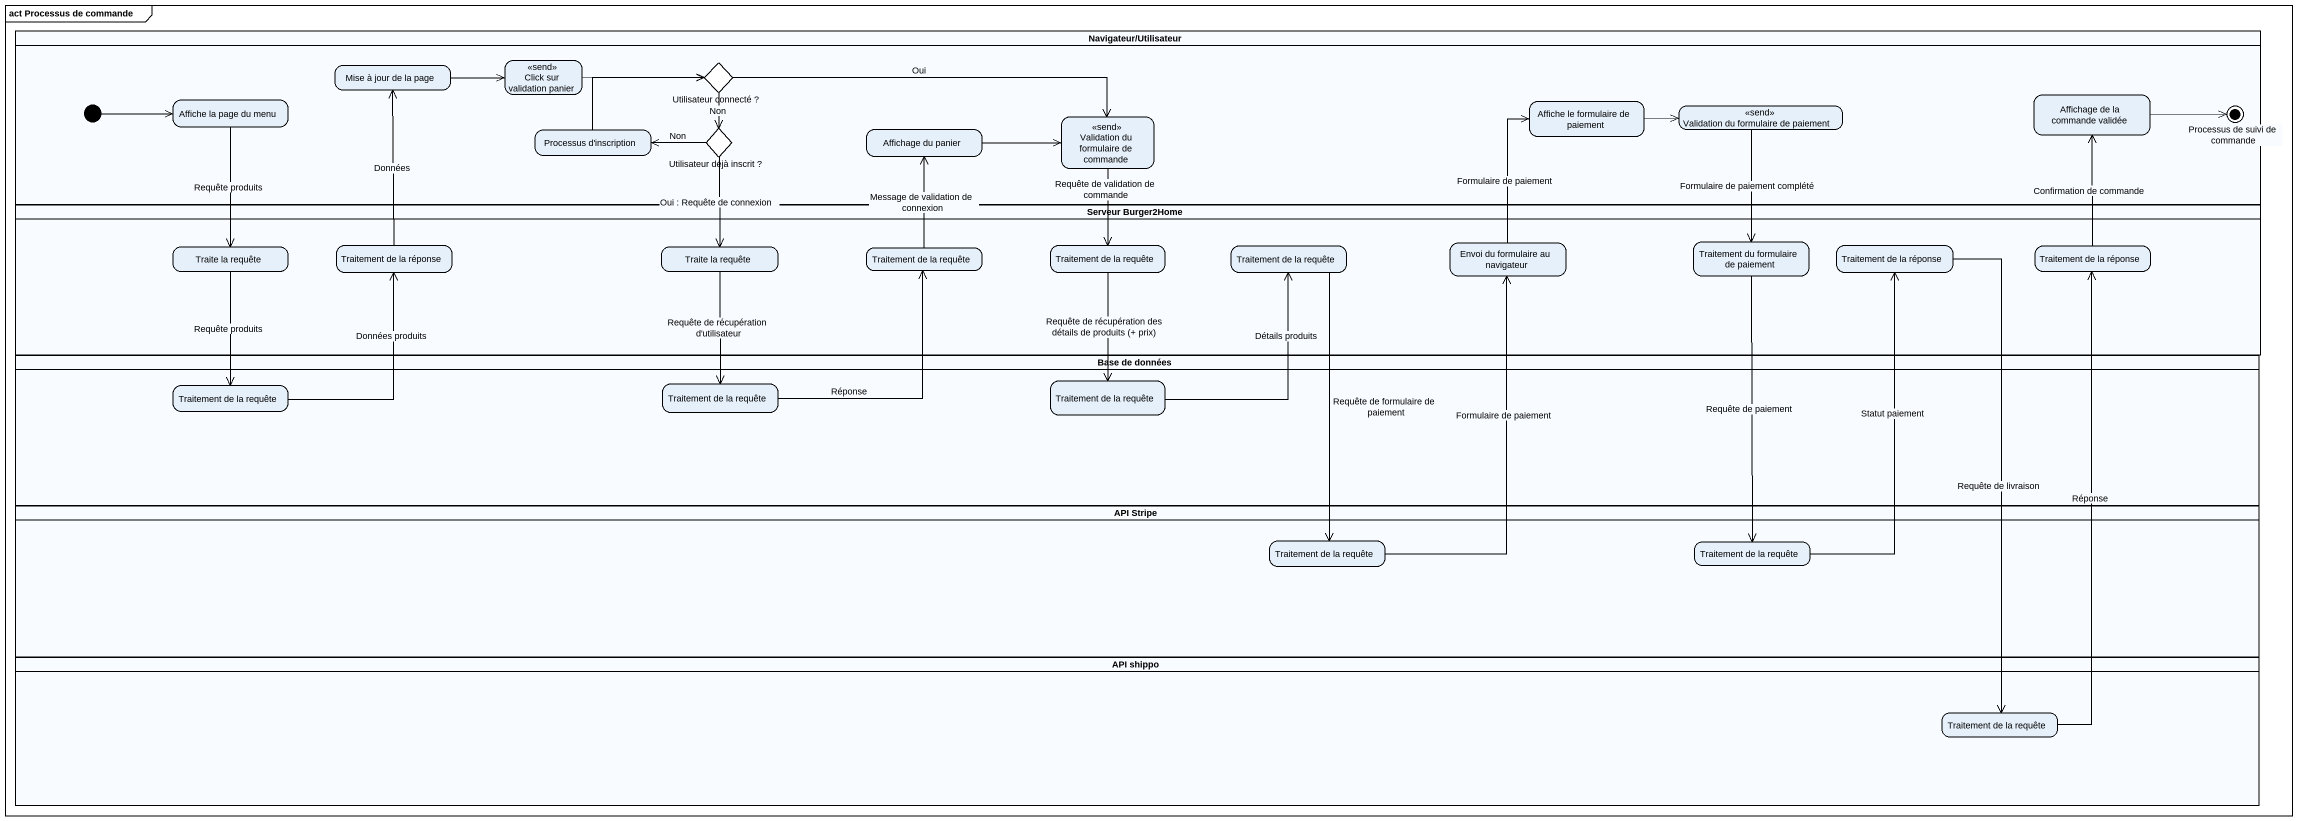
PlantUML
@startuml
mainframe act Processus de commande
hide empty description
state "Navigateur/Utilisateur" as Navigateur_Utilisateur <<partition>> {
  state "Mise à jour de la page" as Mise_à_jour_de_la_page
  state "Click sur validation panier" as Click_sur_validation_panier <<send>>
  state "Utilisateur connecté ?" as Utilisateur_connecté <<choice>>
  state "Affiche la page du menu" as Affiche_la_page_du_menu
  state "Validation du formulaire de commande" as Validation_du_formulaire_de <<send>>
  state "Affiche le formulaire de paiement" as Affiche_le_formulaire_de
  state "Validation du formulaire de paiement" as Validation_du_formulaire_de_2 <<send>>
  state "Affichage de la commande validée" as Affichage_de_la_commande
  state "Processus de suivi de commande" as Processus_de_suivi_de <<end>>
  state "Processus d'inscription" as Processus_d_inscription
  state "Utilisateur déjà inscrit ?" as Utilisateur_déjà_inscrit <<choice>>
  state "Affichage du panier" as Affichage_du_panier
  [*] -right-> Affiche_la_page_du_menu
}
state "Serveur Burger2Home" as Serveur_Burger2Home <<partition>> {
  state "Traite la requête" as Traite_la_requête
  state "Traitement de la réponse" as Traitement_de_la_réponse
  state "Traite la requête" as Traite_la_requête_2
  state "Traitement de la requête" as Traitement_de_la_requête
  state "Traitement de la requête" as Traitement_de_la_requête_2
  state "Traitement de la requête" as Traitement_de_la_requête_3
  state "Envoi du formulaire au navigateur" as Envoi_du_formulaire_au
  state "Traitement du formulaire de paiement" as Traitement_du_formulaire_de
  state "Traitement de la réponse" as Traitement_de_la_réponse_2
  state "Traitement de la réponse" as Traitement_de_la_réponse_3
}
state "Base de données" as Base_de_données <<partition>> {
  state "Traitement de la requête" as Traitement_de_la_requête_4
  state "Traitement de la requête" as Traitement_de_la_requête_5
  state "Traitement de la requête" as Traitement_de_la_requête_6
}
state "API Stripe" as API_Stripe <<partition>> {
  state "Traitement de la requête" as Traitement_de_la_requête_7
  state "Traitement de la requête" as Traitement_de_la_requête_8
}
state "API shippo" as API_shippo <<partition>> {
  state "Traitement de la requête" as Traitement_de_la_requête_9
}
Mise_à_jour_de_la_page -right-> Click_sur_validation_panier
Click_sur_validation_panier -right-> Utilisateur_connecté
Utilisateur_connecté -right-> Validation_du_formulaire_de : Oui
Utilisateur_connecté --> Utilisateur_déjà_inscrit : Non
Affiche_la_page_du_menu --> Traite_la_requête : Requête produits
Validation_du_formulaire_de --> Traitement_de_la_requête_2 : Requête de validation de commande
Affiche_le_formulaire_de -right-> Validation_du_formulaire_de_2
Validation_du_formulaire_de_2 --> Traitement_du_formulaire_de : Formulaire de paiement complété
Affichage_de_la_commande -right-> Processus_de_suivi_de
Processus_d_inscription -right-> Utilisateur_connecté
Utilisateur_déjà_inscrit -left-> Processus_d_inscription : Non
Utilisateur_déjà_inscrit --> Traite_la_requête_2 : Oui : Requête de connexion
Affichage_du_panier -right-> Validation_du_formulaire_de
Traite_la_requête --> Traitement_de_la_requête_4 : Requête produits
Traitement_de_la_réponse -up-> Mise_à_jour_de_la_page : Données
Traite_la_requête_2 --> Traitement_de_la_requête_5 : Requête de récupération d'utilisateur
Traitement_de_la_requête -up-> Affichage_du_panier : Message de validation de connexion
Traitement_de_la_requête_2 --> Traitement_de_la_requête_6 : Requête de récupération des détails de produits (+ prix)
Traitement_de_la_requête_3 --> Traitement_de_la_requête_7 : Requête de formulaire de paiement
Envoi_du_formulaire_au -up-> Affiche_le_formulaire_de : Formulaire de paiement
Traitement_du_formulaire_de --> Traitement_de_la_requête_8 : Requête de paiement
Traitement_de_la_réponse_2 --> Traitement_de_la_requête_9 : Requête de livraison
Traitement_de_la_réponse_3 -up-> Affichage_de_la_commande : Confirmation de commande
Traitement_de_la_requête_4 -up-> Traitement_de_la_réponse : Données produits
Traitement_de_la_requête_5 -up-> Traitement_de_la_requête : Réponse
Traitement_de_la_requête_6 -up-> Traitement_de_la_requête_3 : Détails produits
Traitement_de_la_requête_7 -up-> Envoi_du_formulaire_au : Formulaire de paiement
Traitement_de_la_requête_8 -up-> Traitement_de_la_réponse_2 : Statut paiement
Traitement_de_la_requête_9 -up-> Traitement_de_la_réponse_3 : Réponse
@enduml
